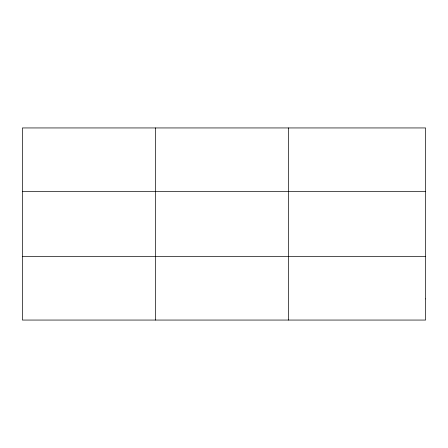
<?xml version="1.0" encoding="UTF-8"?>
<svg xmlns="http://www.w3.org/2000/svg" width="448" height="448" viewBox="0 0 448 448"><rect width="100%" height="100%" fill="white"/><g stroke="black" fill="none" stroke-linecap="round" stroke-linejoin="round"><path stroke-width="0.67" d="M155.456 320.057L155.456 127.943M288.512 320.057L288.512 127.943M22.4 191.341L425.6 191.341M22.4 256.659L425.6 256.659M425.6 298.922L425.6 320.057L22.4 320.057L22.4 127.943L425.6 127.943L425.6 298.922"/></g></svg>
